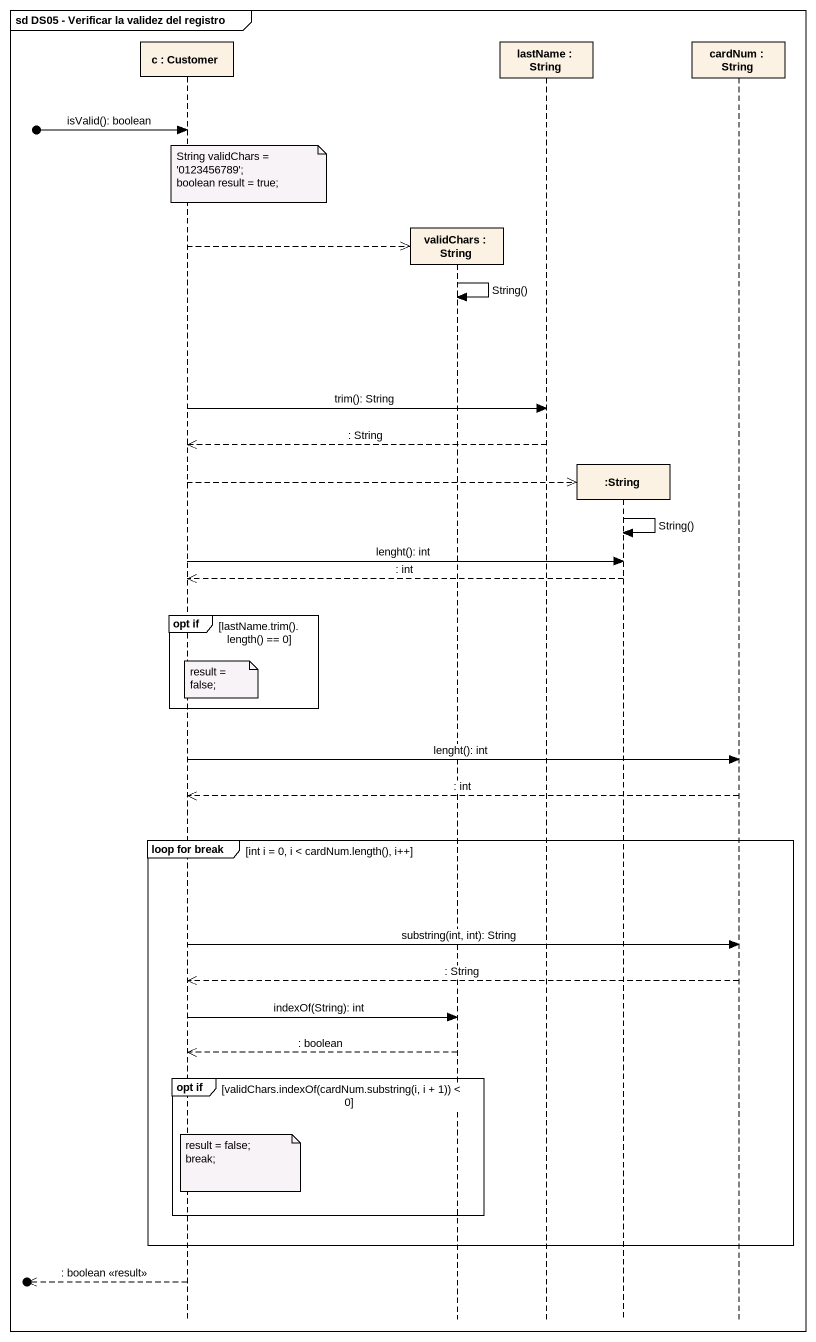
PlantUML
@startuml
mainframe sd DS05 - Verificar la validez del registro
hide footbox
participant "c : Customer" as c
participant "validChars : String" as validChars
participant "lastName : String" as lastName
participant ":String" as String
participant "cardNum : String" as cardNum

[o-> c : isValid(): boolean
note over c
  String validChars = '0123456789';
  boolean result = true;
end note
c -->> validChars **
validChars -> validChars : String()
c -> lastName : trim(): String
lastName -->> c : : String
c -->> String **
String -> String : String()
c -> String : lenght(): int
String -->> c : : int
group opt if [lastName.trim().length() == 0]
  note over c : result = false;
end
c -> cardNum : lenght(): int
cardNum -->> c : : int
group loop for break [int i = 0, i < cardNum.length(), i++]
  c -> cardNum : substring(int, int): String
  cardNum -->> c : : String
  c -> validChars : indexOf(String): int
  validChars -->> c : : boolean
  group opt if [validChars.indexOf(cardNum.substring(i, i + 1)) < 0]
    note over c
      result = false;
      break;
    end note
  end
end
[o<<-- c : : boolean <<result>>
@enduml
